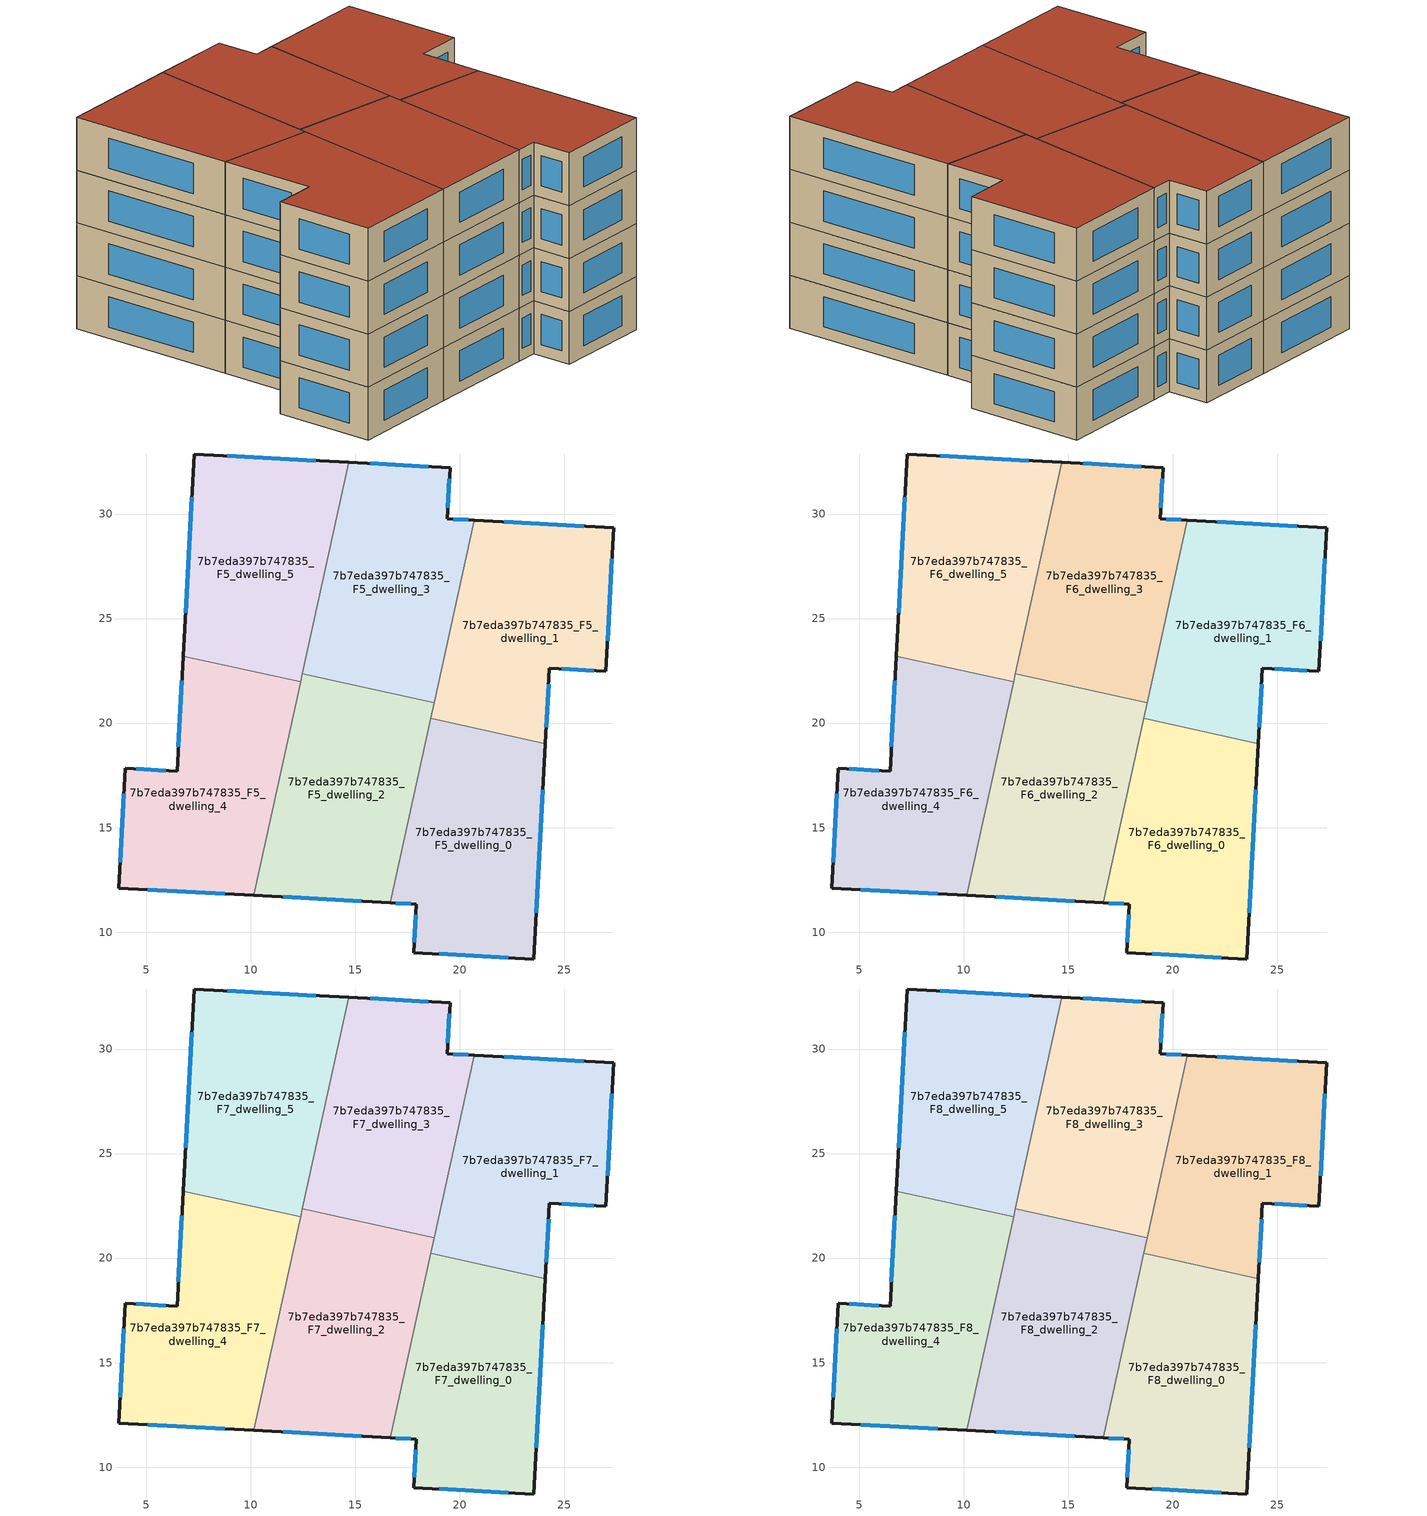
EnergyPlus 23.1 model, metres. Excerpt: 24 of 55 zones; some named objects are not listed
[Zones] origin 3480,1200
7b7eda397b747835_F5_dwelling_0
 floor to 7b7eda397b747835_F4_dwelling_0 (EU_floor_Construction): 24.1,19.02 23.55,8.72 17.8,9.02 17.93,11.34 16.69,11.41 18.62,20.22 z15
 wall outside (EU_wall_Construction): 16.69,11.41 17.93,11.34 17.8,9.02 23.55,8.72 24.1,19.02 z15:18
 wall to 7b7eda397b747835_F5_dwelling_1 (EU_wall_Construction): 24.1,19.02 18.62,20.22 z15:18
 wall to 7b7eda397b747835_F5_dwelling_2 (EU_wall_Construction): 18.62,20.22 16.69,11.41 z15:18
 window (EU_Window_Construction): 17.9,10.84 17.83,9.52 / 16.95,11.39 17.66,11.36 / 23.66,10.92 23.98,16.82 / 19.03,8.96 22.32,8.78 z15.64:17.36
7b7eda397b747835_F5_dwelling_1
 floor to 7b7eda397b747835_F4_dwelling_1 (EU_floor_Construction): 27.37,29.34 26.99,22.47 24.29,22.62 24.1,19.02 18.62,20.22 20.69,29.7 z15
 wall outside (EU_wall_Construction): 24.1,19.02 24.29,22.62 26.99,22.47 27.37,29.34 20.69,29.7 z15:18
 wall to 7b7eda397b747835_F5_dwelling_3 (EU_wall_Construction): 20.69,29.7 18.78,20.97 z15:18
 wall to 7b7eda397b747835_F5_dwelling_2 (EU_wall_Construction): 18.78,20.97 18.62,20.22 z15:18
 window (EU_Window_Construction): 25.94,29.42 22.12,29.62 / 27.07,23.95 27.29,27.87 / 24.87,22.59 26.41,22.51 / 24.14,19.79 24.25,21.85 z15.64:17.36
7b7eda397b747835_F5_dwelling_2
 floor to 7b7eda397b747835_F4_dwelling_2 (EU_floor_Construction): 18.78,20.97 16.69,11.41 10.16,11.76 12.47,22.36 z15
 wall outside (EU_wall_Construction): 10.16,11.76 16.69,11.41 z15:18
 wall to 7b7eda397b747835_F5_dwelling_3 (EU_wall_Construction): 18.78,20.97 12.47,22.36 z15:18
 wall to 7b7eda397b747835_F5_dwelling_4 (EU_wall_Construction): 12.39,21.97 10.16,11.76 z15:18
 wall to 7b7eda397b747835_F5_dwelling_5 (EU_wall_Construction): 12.47,22.36 12.39,21.97 z15:18
 window (EU_Window_Construction): 11.55,11.69 15.29,11.48 z15.64:17.36
7b7eda397b747835_F5_dwelling_3
 floor to 7b7eda397b747835_F4_dwelling_3 (EU_floor_Construction): 19.54,32.21 19.41,29.77 20.69,29.7 18.78,20.97 12.47,22.36 14.69,32.47 z15
 wall outside (EU_wall_Construction): 20.69,29.7 19.41,29.77 19.54,32.21 14.69,32.47 z15:18
 wall to 7b7eda397b747835_F5_dwelling_5 (EU_wall_Construction): 14.69,32.47 12.47,22.36 z15:18
 window (EU_Window_Construction): 18.5,32.27 15.73,32.42 / 19.44,30.29 19.51,31.69 / 20.42,29.72 19.68,29.76 z15.64:17.36
7b7eda397b747835_F5_dwelling_4
 floor to 7b7eda397b747835_F4_dwelling_4 (EU_floor_Construction): 12.39,21.97 10.16,11.76 3.7,12.11 4.01,17.83 6.48,17.7 6.78,23.2 z15
 wall outside (EU_wall_Construction): 6.78,23.2 6.48,17.7 4.01,17.83 3.7,12.11 10.16,11.76 z15:18
 wall to 7b7eda397b747835_F5_dwelling_5 (EU_wall_Construction): 12.39,21.97 6.78,23.2 z15:18
 window (EU_Window_Construction): 3.94,16.61 3.76,13.34 / 5.95,17.73 4.54,17.81 / 6.72,22.02 6.55,18.88 / 5.08,12.03 8.77,11.84 z15.64:17.36
7b7eda397b747835_F5_dwelling_5
 floor to 7b7eda397b747835_F4_dwelling_5 (EU_floor_Construction): 14.69,32.47 12.39,21.97 6.78,23.2 7.31,32.87 z15
 wall outside (EU_wall_Construction): 14.69,32.47 7.31,32.87 6.78,23.2 z15:18
 window (EU_Window_Construction): 7.19,30.8 6.89,25.27 / 13.11,32.56 8.89,32.78 z15.64:17.36
7b7eda397b747835_F6_dwelling_0
 floor to 7b7eda397b747835_F5_dwelling_0 (EU_floor_Construction): 24.1,19.02 23.55,8.72 17.8,9.02 17.93,11.34 16.69,11.41 18.62,20.22 z18
 wall outside (EU_wall_Construction): 16.69,11.41 17.93,11.34 17.8,9.02 23.55,8.72 24.1,19.02 z18:21
 wall to 7b7eda397b747835_F6_dwelling_1 (EU_wall_Construction): 24.1,19.02 18.62,20.22 z18:21
 wall to 7b7eda397b747835_F6_dwelling_2 (EU_wall_Construction): 18.62,20.22 16.69,11.41 z18:21
 window (EU_Window_Construction): 17.9,10.84 17.83,9.52 / 16.95,11.39 17.66,11.36 / 23.66,10.92 23.98,16.82 / 19.03,8.96 22.32,8.78 z18.64:20.36
7b7eda397b747835_F6_dwelling_1
 floor to 7b7eda397b747835_F5_dwelling_1 (EU_floor_Construction): 27.37,29.34 26.99,22.47 24.29,22.62 24.1,19.02 18.62,20.22 20.69,29.7 z18
 wall outside (EU_wall_Construction): 24.1,19.02 24.29,22.62 26.99,22.47 27.37,29.34 20.69,29.7 z18:21
 wall to 7b7eda397b747835_F6_dwelling_3 (EU_wall_Construction): 20.69,29.7 18.78,20.97 z18:21
 wall to 7b7eda397b747835_F6_dwelling_2 (EU_wall_Construction): 18.78,20.97 18.62,20.22 z18:21
 window (EU_Window_Construction): 25.94,29.42 22.12,29.62 / 27.07,23.95 27.29,27.87 / 24.87,22.59 26.41,22.51 / 24.14,19.79 24.25,21.85 z18.64:20.36
7b7eda397b747835_F6_dwelling_2
 floor to 7b7eda397b747835_F5_dwelling_2 (EU_floor_Construction): 18.78,20.97 16.69,11.41 10.16,11.76 12.47,22.36 z18
 wall outside (EU_wall_Construction): 10.16,11.76 16.69,11.41 z18:21
 wall to 7b7eda397b747835_F6_dwelling_3 (EU_wall_Construction): 18.78,20.97 12.47,22.36 z18:21
 wall to 7b7eda397b747835_F6_dwelling_4 (EU_wall_Construction): 12.39,21.97 10.16,11.76 z18:21
 wall to 7b7eda397b747835_F6_dwelling_5 (EU_wall_Construction): 12.47,22.36 12.39,21.97 z18:21
 window (EU_Window_Construction): 11.55,11.69 15.29,11.48 z18.64:20.36
7b7eda397b747835_F6_dwelling_3
 floor to 7b7eda397b747835_F5_dwelling_3 (EU_floor_Construction): 19.54,32.21 19.41,29.77 20.69,29.7 18.78,20.97 12.47,22.36 14.69,32.47 z18
 wall outside (EU_wall_Construction): 20.69,29.7 19.41,29.77 19.54,32.21 14.69,32.47 z18:21
 wall to 7b7eda397b747835_F6_dwelling_5 (EU_wall_Construction): 14.69,32.47 12.47,22.36 z18:21
 window (EU_Window_Construction): 18.5,32.27 15.73,32.42 / 19.44,30.29 19.51,31.69 / 20.42,29.72 19.68,29.76 z18.64:20.36
7b7eda397b747835_F6_dwelling_4
 floor to 7b7eda397b747835_F5_dwelling_4 (EU_floor_Construction): 12.39,21.97 10.16,11.76 3.7,12.11 4.01,17.83 6.48,17.7 6.78,23.2 z18
 wall outside (EU_wall_Construction): 6.78,23.2 6.48,17.7 4.01,17.83 3.7,12.11 10.16,11.76 z18:21
 wall to 7b7eda397b747835_F6_dwelling_5 (EU_wall_Construction): 12.39,21.97 6.78,23.2 z18:21
 window (EU_Window_Construction): 3.94,16.61 3.76,13.34 / 5.95,17.73 4.54,17.81 / 6.72,22.02 6.55,18.88 / 5.08,12.03 8.77,11.84 z18.64:20.36
7b7eda397b747835_F6_dwelling_5
 floor to 7b7eda397b747835_F5_dwelling_5 (EU_floor_Construction): 14.69,32.47 12.39,21.97 6.78,23.2 7.31,32.87 z18
 wall outside (EU_wall_Construction): 14.69,32.47 7.31,32.87 6.78,23.2 z18:21
 window (EU_Window_Construction): 7.19,30.8 6.89,25.27 / 13.11,32.56 8.89,32.78 z18.64:20.36
7b7eda397b747835_F7_dwelling_0
 floor to 7b7eda397b747835_F6_dwelling_0 (EU_floor_Construction): 24.1,19.02 23.55,8.72 17.8,9.02 17.93,11.34 16.69,11.41 18.62,20.22 z21
 wall outside (EU_wall_Construction): 16.69,11.41 17.93,11.34 17.8,9.02 23.55,8.72 24.1,19.02 z21:24
 wall to 7b7eda397b747835_F7_dwelling_1 (EU_wall_Construction): 24.1,19.02 18.62,20.22 z21:24
 wall to 7b7eda397b747835_F7_dwelling_2 (EU_wall_Construction): 18.62,20.22 16.69,11.41 z21:24
 window (EU_Window_Construction): 17.9,10.84 17.83,9.52 / 16.95,11.39 17.66,11.36 / 23.66,10.92 23.98,16.82 / 19.03,8.96 22.32,8.78 z21.64:23.36
7b7eda397b747835_F7_dwelling_1
 floor to 7b7eda397b747835_F6_dwelling_1 (EU_floor_Construction): 27.37,29.34 26.99,22.47 24.29,22.62 24.1,19.02 18.62,20.22 20.69,29.7 z21
 wall outside (EU_wall_Construction): 24.1,19.02 24.29,22.62 26.99,22.47 27.37,29.34 20.69,29.7 z21:24
 wall to 7b7eda397b747835_F7_dwelling_3 (EU_wall_Construction): 20.69,29.7 18.78,20.97 z21:24
 wall to 7b7eda397b747835_F7_dwelling_2 (EU_wall_Construction): 18.78,20.97 18.62,20.22 z21:24
 window (EU_Window_Construction): 25.94,29.42 22.12,29.62 / 27.07,23.95 27.29,27.87 / 24.87,22.59 26.41,22.51 / 24.14,19.79 24.25,21.85 z21.64:23.36
7b7eda397b747835_F7_dwelling_2
 floor to 7b7eda397b747835_F6_dwelling_2 (EU_floor_Construction): 18.78,20.97 16.69,11.41 10.16,11.76 12.47,22.36 z21
 wall outside (EU_wall_Construction): 10.16,11.76 16.69,11.41 z21:24
 wall to 7b7eda397b747835_F7_dwelling_3 (EU_wall_Construction): 18.78,20.97 12.47,22.36 z21:24
 wall to 7b7eda397b747835_F7_dwelling_4 (EU_wall_Construction): 12.39,21.97 10.16,11.76 z21:24
 wall to 7b7eda397b747835_F7_dwelling_5 (EU_wall_Construction): 12.47,22.36 12.39,21.97 z21:24
 window (EU_Window_Construction): 11.55,11.69 15.29,11.48 z21.64:23.36
7b7eda397b747835_F7_dwelling_3
 floor to 7b7eda397b747835_F6_dwelling_3 (EU_floor_Construction): 19.54,32.21 19.41,29.77 20.69,29.7 18.78,20.97 12.47,22.36 14.69,32.47 z21
 wall outside (EU_wall_Construction): 20.69,29.7 19.41,29.77 19.54,32.21 14.69,32.47 z21:24
 wall to 7b7eda397b747835_F7_dwelling_5 (EU_wall_Construction): 14.69,32.47 12.47,22.36 z21:24
 window (EU_Window_Construction): 18.5,32.27 15.73,32.42 / 19.44,30.29 19.51,31.69 / 20.42,29.72 19.68,29.76 z21.64:23.36
7b7eda397b747835_F7_dwelling_4
 floor to 7b7eda397b747835_F6_dwelling_4 (EU_floor_Construction): 12.39,21.97 10.16,11.76 3.7,12.11 4.01,17.83 6.48,17.7 6.78,23.2 z21
 wall outside (EU_wall_Construction): 6.78,23.2 6.48,17.7 4.01,17.83 3.7,12.11 10.16,11.76 z21:24
 wall to 7b7eda397b747835_F7_dwelling_5 (EU_wall_Construction): 12.39,21.97 6.78,23.2 z21:24
 window (EU_Window_Construction): 3.94,16.61 3.76,13.34 / 5.95,17.73 4.54,17.81 / 6.72,22.02 6.55,18.88 / 5.08,12.03 8.77,11.84 z21.64:23.36
7b7eda397b747835_F7_dwelling_5
 floor to 7b7eda397b747835_F6_dwelling_5 (EU_floor_Construction): 14.69,32.47 12.39,21.97 6.78,23.2 7.31,32.87 z21
 wall outside (EU_wall_Construction): 14.69,32.47 7.31,32.87 6.78,23.2 z21:24
 window (EU_Window_Construction): 7.19,30.8 6.89,25.27 / 13.11,32.56 8.89,32.78 z21.64:23.36
7b7eda397b747835_F8_dwelling_0
 floor to 7b7eda397b747835_F7_dwelling_0 (EU_floor_Construction): 24.1,19.02 23.55,8.72 17.8,9.02 17.93,11.34 16.69,11.41 18.62,20.22 z24
 wall outside (EU_wall_Construction): 16.69,11.41 17.93,11.34 17.8,9.02 23.55,8.72 24.1,19.02 z24:27
 wall to 7b7eda397b747835_F8_dwelling_1 (EU_wall_Construction): 24.1,19.02 18.62,20.22 z24:27
 wall to 7b7eda397b747835_F8_dwelling_2 (EU_wall_Construction): 18.62,20.22 16.69,11.41 z24:27
 window (EU_Window_Construction): 17.9,10.84 17.83,9.52 / 16.95,11.39 17.66,11.36 / 23.66,10.92 23.98,16.82 / 19.03,8.96 22.32,8.78 z24.64:26.36
 roof outside (EU_roof_Construction): 23.55,8.72 24.1,19.02 18.62,20.22 16.69,11.41 17.93,11.34 17.8,9.02 z27
7b7eda397b747835_F8_dwelling_1
 floor to 7b7eda397b747835_F7_dwelling_1 (EU_floor_Construction): 27.37,29.34 26.99,22.47 24.29,22.62 24.1,19.02 18.62,20.22 20.69,29.7 z24
 wall outside (EU_wall_Construction): 24.1,19.02 24.29,22.62 26.99,22.47 27.37,29.34 20.69,29.7 z24:27
 wall to 7b7eda397b747835_F8_dwelling_3 (EU_wall_Construction): 20.69,29.7 18.78,20.97 z24:27
 wall to 7b7eda397b747835_F8_dwelling_2 (EU_wall_Construction): 18.78,20.97 18.62,20.22 z24:27
 window (EU_Window_Construction): 25.94,29.42 22.12,29.62 / 27.07,23.95 27.29,27.87 / 24.87,22.59 26.41,22.51 / 24.14,19.79 24.25,21.85 z24.64:26.36
 roof outside (EU_roof_Construction): 24.1,19.02 24.29,22.62 26.99,22.47 27.37,29.34 20.69,29.7 18.62,20.22 z27
7b7eda397b747835_F8_dwelling_2
 floor to 7b7eda397b747835_F7_dwelling_2 (EU_floor_Construction): 18.78,20.97 16.69,11.41 10.16,11.76 12.47,22.36 z24
 wall outside (EU_wall_Construction): 10.16,11.76 16.69,11.41 z24:27
 wall to 7b7eda397b747835_F8_dwelling_3 (EU_wall_Construction): 18.78,20.97 12.47,22.36 z24:27
 wall to 7b7eda397b747835_F8_dwelling_4 (EU_wall_Construction): 12.39,21.97 10.16,11.76 z24:27
 wall to 7b7eda397b747835_F8_dwelling_5 (EU_wall_Construction): 12.47,22.36 12.39,21.97 z24:27
 window (EU_Window_Construction): 11.55,11.69 15.29,11.48 z24.64:26.36
 roof outside (EU_roof_Construction): 16.69,11.41 18.78,20.97 12.47,22.36 10.16,11.76 z27
7b7eda397b747835_F8_dwelling_3
 floor to 7b7eda397b747835_F7_dwelling_3 (EU_floor_Construction): 19.54,32.21 19.41,29.77 20.69,29.7 18.78,20.97 12.47,22.36 14.69,32.47 z24
 wall outside (EU_wall_Construction): 20.69,29.7 19.41,29.77 19.54,32.21 14.69,32.47 z24:27
 wall to 7b7eda397b747835_F8_dwelling_5 (EU_wall_Construction): 14.69,32.47 12.47,22.36 z24:27
 window (EU_Window_Construction): 18.5,32.27 15.73,32.42 / 19.44,30.29 19.51,31.69 / 20.42,29.72 19.68,29.76 z24.64:26.36
 roof outside (EU_roof_Construction): 18.78,20.97 20.69,29.7 19.41,29.77 19.54,32.21 14.69,32.47 12.47,22.36 z27
7b7eda397b747835_F8_dwelling_4
 floor to 7b7eda397b747835_F7_dwelling_4 (EU_floor_Construction): 12.39,21.97 10.16,11.76 3.7,12.11 4.01,17.83 6.48,17.7 6.78,23.2 z24
 wall outside (EU_wall_Construction): 6.78,23.2 6.48,17.7 4.01,17.83 3.7,12.11 10.16,11.76 z24:27
 wall to 7b7eda397b747835_F8_dwelling_5 (EU_wall_Construction): 12.39,21.97 6.78,23.2 z24:27
 window (EU_Window_Construction): 3.94,16.61 3.76,13.34 / 5.95,17.73 4.54,17.81 / 6.72,22.02 6.55,18.88 / 5.08,12.03 8.77,11.84 z24.64:26.36
 roof outside (EU_roof_Construction): 10.16,11.76 12.39,21.97 6.78,23.2 6.48,17.7 4.01,17.83 3.7,12.11 z27
7b7eda397b747835_F8_dwelling_5
 floor to 7b7eda397b747835_F7_dwelling_5 (EU_floor_Construction): 14.69,32.47 12.39,21.97 6.78,23.2 7.31,32.87 z24
 wall outside (EU_wall_Construction): 14.69,32.47 7.31,32.87 6.78,23.2 z24:27
 window (EU_Window_Construction): 7.19,30.8 6.89,25.27 / 13.11,32.56 8.89,32.78 z24.64:26.36
 roof outside (EU_roof_Construction): 12.39,21.97 14.69,32.47 7.31,32.87 6.78,23.2 z27
[Building]
EU S2 Campaign: North Axis=0; Terrain=City; Solar Distribution=FullExterior
[Site:Location]
Yerevan-Zvartnots.Intl.AP: Latitude=40.15; Longitude=44.383; Time Zone=4; Elevation=854
[SizingPeriod:WeatherFileDays]
AnnualSizingPeriod: Begin Month=1; Begin Day of Month=1; End Month=12; End Day of Month=31; Day of Week for Start Day=Monday; Use Weather File Daylight Saving Period=No; Use Weather File Rain and Snow Indicators=No
[MATERIAL]
EU_InternalMass_Material: Roughness=MediumRough; Thickness=0.1; Conductivity=1; Density=1800; Specific Heat=900; Thermal Absorptance=0.9; Solar Absorptance=0.7; Visible Absorptance=0.7
[MATERIAL:NOMASS] Roughness=MediumRough; Thermal Absorptance=0.9; Solar Absorptance=0.7; Visible Absorptance=0.7
Name | Thermal Resistance
EU_wall_NoMass | 1.05043
EU_roof_NoMass | 1.45357
EU_floor_NoMass | 0.478065
[WINDOWMATERIAL:SIMPLEGLAZINGSYSTEM]
EU_Window_SimpleGlazing: UFactor=2.5566; Solar Heat Gain Coefficient=0.75; Visible Transmittance=0.75
[CONSTRUCTION]
EU_wall_Construction: EU_wall_NoMass
EU_roof_Construction: EU_roof_NoMass
EU_floor_Construction: EU_floor_NoMass
EU_Window_Construction: EU_Window_SimpleGlazing
EU_InternalMass_Construction: EU_InternalMass_Material
[ZONE] Type=1; Multiplier=1; Ceiling Height=autocalculate; Floor Area=autocalculate; Part of Total Floor Area=Yes
Name | Volume
7b7eda397b747835_F5_dwelling_0; 7b7eda397b747835_F6_dwelling_0; 7b7eda397b747835_F7_dwelling_0; 7b7eda397b747835_F8_dwelling_0 | 199.93
7b7eda397b747835_F5_dwelling_1; 7b7eda397b747835_F6_dwelling_1; 7b7eda397b747835_F7_dwelling_1; 7b7eda397b747835_F8_dwelling_1 | 199.956
7b7eda397b747835_F5_dwelling_2; 7b7eda397b747835_F6_dwelling_2; 7b7eda397b747835_F7_dwelling_2; 7b7eda397b747835_F8_dwelling_2 | 199.941
7b7eda397b747835_F5_dwelling_3; 7b7eda397b747835_F6_dwelling_3; 7b7eda397b747835_F7_dwelling_3; 7b7eda397b747835_F8_dwelling_3 | 199.932
7b7eda397b747835_F5_dwelling_4; 7b7eda397b747835_F6_dwelling_4; 7b7eda397b747835_F7_dwelling_4; 7b7eda397b747835_F8_dwelling_4 | 199.953
7b7eda397b747835_F5_dwelling_5; 7b7eda397b747835_F6_dwelling_5; 7b7eda397b747835_F7_dwelling_5; 7b7eda397b747835_F8_dwelling_5 | 199.948
[INTERNALMASS] Construction=EU_InternalMass_Construction
Name | Zone or ZoneList | Surface Area
7b7eda397b747835_F5_dwelling_0_EU_InternalMass | 7b7eda397b747835_F5_dwelling_0 | 66.6445
7b7eda397b747835_F5_dwelling_1_EU_InternalMass | 7b7eda397b747835_F5_dwelling_1 | 66.6531
7b7eda397b747835_F5_dwelling_2_EU_InternalMass | 7b7eda397b747835_F5_dwelling_2 | 66.6476
7b7eda397b747835_F5_dwelling_3_EU_InternalMass | 7b7eda397b747835_F5_dwelling_3 | 66.6448
7b7eda397b747835_F5_dwelling_4_EU_InternalMass | 7b7eda397b747835_F5_dwelling_4 | 66.6527
7b7eda397b747835_F5_dwelling_5_EU_InternalMass | 7b7eda397b747835_F5_dwelling_5 | 66.6512
7b7eda397b747835_F6_dwelling_0_EU_InternalMass | 7b7eda397b747835_F6_dwelling_0 | 66.6445
7b7eda397b747835_F6_dwelling_1_EU_InternalMass | 7b7eda397b747835_F6_dwelling_1 | 66.6531
7b7eda397b747835_F6_dwelling_2_EU_InternalMass | 7b7eda397b747835_F6_dwelling_2 | 66.6476
7b7eda397b747835_F6_dwelling_3_EU_InternalMass | 7b7eda397b747835_F6_dwelling_3 | 66.6448
7b7eda397b747835_F6_dwelling_4_EU_InternalMass | 7b7eda397b747835_F6_dwelling_4 | 66.6527
7b7eda397b747835_F6_dwelling_5_EU_InternalMass | 7b7eda397b747835_F6_dwelling_5 | 66.6512
7b7eda397b747835_F7_dwelling_0_EU_InternalMass | 7b7eda397b747835_F7_dwelling_0 | 66.6445
7b7eda397b747835_F7_dwelling_1_EU_InternalMass | 7b7eda397b747835_F7_dwelling_1 | 66.6531
7b7eda397b747835_F7_dwelling_2_EU_InternalMass | 7b7eda397b747835_F7_dwelling_2 | 66.6476
7b7eda397b747835_F7_dwelling_3_EU_InternalMass | 7b7eda397b747835_F7_dwelling_3 | 66.6448
7b7eda397b747835_F7_dwelling_4_EU_InternalMass | 7b7eda397b747835_F7_dwelling_4 | 66.6527
7b7eda397b747835_F7_dwelling_5_EU_InternalMass | 7b7eda397b747835_F7_dwelling_5 | 66.6512
7b7eda397b747835_F8_dwelling_0_EU_InternalMass | 7b7eda397b747835_F8_dwelling_0 | 66.6445
7b7eda397b747835_F8_dwelling_1_EU_InternalMass | 7b7eda397b747835_F8_dwelling_1 | 66.6531
7b7eda397b747835_F8_dwelling_2_EU_InternalMass | 7b7eda397b747835_F8_dwelling_2 | 66.6476
7b7eda397b747835_F8_dwelling_3_EU_InternalMass | 7b7eda397b747835_F8_dwelling_3 | 66.6448
7b7eda397b747835_F8_dwelling_4_EU_InternalMass | 7b7eda397b747835_F8_dwelling_4 | 66.6527
7b7eda397b747835_F8_dwelling_5_EU_InternalMass | 7b7eda397b747835_F8_dwelling_5 | 66.6512
[OTHEREQUIPMENT] Fuel Type=Electricity; Design Level Calculation Method=Watts/Area; Power per Zone Floor Area=1; Fraction Latent=0; Fraction Radiant=0; Fraction Lost=0; Carbon Dioxide Generation Rate=0; EndUse Subcategory=EU_Step8_InternalGains
Name | Zone or ZoneList or Space or SpaceList | Schedule
EU_Step8_InternalGain_7b7eda397b747835_F5_dwelling_0_f000 | 7b7eda397b747835_F5_dwelling_0 | EU_Step8_GainSchedule_7b7eda397b747835_F5_dwelling_0_f000
EU_Step8_InternalGain_7b7eda397b747835_F5_dwelling_1_f000 | 7b7eda397b747835_F5_dwelling_1 | EU_Step8_GainSchedule_7b7eda397b747835_F5_dwelling_1_f000
EU_Step8_InternalGain_7b7eda397b747835_F5_dwelling_2_f000 | 7b7eda397b747835_F5_dwelling_2 | EU_Step8_GainSchedule_7b7eda397b747835_F5_dwelling_2_f000
EU_Step8_InternalGain_7b7eda397b747835_F5_dwelling_3_f000 | 7b7eda397b747835_F5_dwelling_3 | EU_Step8_GainSchedule_7b7eda397b747835_F5_dwelling_3_f000
EU_Step8_InternalGain_7b7eda397b747835_F5_dwelling_4_f000 | 7b7eda397b747835_F5_dwelling_4 | EU_Step8_GainSchedule_7b7eda397b747835_F5_dwelling_4_f000
EU_Step8_InternalGain_7b7eda397b747835_F5_dwelling_5_f000 | 7b7eda397b747835_F5_dwelling_5 | EU_Step8_GainSchedule_7b7eda397b747835_F5_dwelling_5_f000
EU_Step8_InternalGain_7b7eda397b747835_F6_dwelling_0_f000 | 7b7eda397b747835_F6_dwelling_0 | EU_Step8_GainSchedule_7b7eda397b747835_F6_dwelling_0_f000
EU_Step8_InternalGain_7b7eda397b747835_F6_dwelling_1_f000 | 7b7eda397b747835_F6_dwelling_1 | EU_Step8_GainSchedule_7b7eda397b747835_F6_dwelling_1_f000
EU_Step8_InternalGain_7b7eda397b747835_F6_dwelling_2_f000 | 7b7eda397b747835_F6_dwelling_2 | EU_Step8_GainSchedule_7b7eda397b747835_F6_dwelling_2_f000
EU_Step8_InternalGain_7b7eda397b747835_F6_dwelling_3_f000 | 7b7eda397b747835_F6_dwelling_3 | EU_Step8_GainSchedule_7b7eda397b747835_F6_dwelling_3_f000
EU_Step8_InternalGain_7b7eda397b747835_F6_dwelling_4_f000 | 7b7eda397b747835_F6_dwelling_4 | EU_Step8_GainSchedule_7b7eda397b747835_F6_dwelling_4_f000
EU_Step8_InternalGain_7b7eda397b747835_F6_dwelling_5_f000 | 7b7eda397b747835_F6_dwelling_5 | EU_Step8_GainSchedule_7b7eda397b747835_F6_dwelling_5_f000
EU_Step8_InternalGain_7b7eda397b747835_F7_dwelling_0_f000 | 7b7eda397b747835_F7_dwelling_0 | EU_Step8_GainSchedule_7b7eda397b747835_F7_dwelling_0_f000
EU_Step8_InternalGain_7b7eda397b747835_F7_dwelling_1_f000 | 7b7eda397b747835_F7_dwelling_1 | EU_Step8_GainSchedule_7b7eda397b747835_F7_dwelling_1_f000
EU_Step8_InternalGain_7b7eda397b747835_F7_dwelling_2_f000 | 7b7eda397b747835_F7_dwelling_2 | EU_Step8_GainSchedule_7b7eda397b747835_F7_dwelling_2_f000
EU_Step8_InternalGain_7b7eda397b747835_F7_dwelling_3_f000 | 7b7eda397b747835_F7_dwelling_3 | EU_Step8_GainSchedule_7b7eda397b747835_F7_dwelling_3_f000
EU_Step8_InternalGain_7b7eda397b747835_F7_dwelling_4_f000 | 7b7eda397b747835_F7_dwelling_4 | EU_Step8_GainSchedule_7b7eda397b747835_F7_dwelling_4_f000
EU_Step8_InternalGain_7b7eda397b747835_F7_dwelling_5_f000 | 7b7eda397b747835_F7_dwelling_5 | EU_Step8_GainSchedule_7b7eda397b747835_F7_dwelling_5_f000
EU_Step8_InternalGain_7b7eda397b747835_F8_dwelling_0_f000 | 7b7eda397b747835_F8_dwelling_0 | EU_Step8_GainSchedule_7b7eda397b747835_F8_dwelling_0_f000
EU_Step8_InternalGain_7b7eda397b747835_F8_dwelling_1_f000 | 7b7eda397b747835_F8_dwelling_1 | EU_Step8_GainSchedule_7b7eda397b747835_F8_dwelling_1_f000
EU_Step8_InternalGain_7b7eda397b747835_F8_dwelling_2_f000 | 7b7eda397b747835_F8_dwelling_2 | EU_Step8_GainSchedule_7b7eda397b747835_F8_dwelling_2_f000
EU_Step8_InternalGain_7b7eda397b747835_F8_dwelling_3_f000 | 7b7eda397b747835_F8_dwelling_3 | EU_Step8_GainSchedule_7b7eda397b747835_F8_dwelling_3_f000
EU_Step8_InternalGain_7b7eda397b747835_F8_dwelling_4_f000 | 7b7eda397b747835_F8_dwelling_4 | EU_Step8_GainSchedule_7b7eda397b747835_F8_dwelling_4_f000
EU_Step8_InternalGain_7b7eda397b747835_F8_dwelling_5_f000 | 7b7eda397b747835_F8_dwelling_5 | EU_Step8_GainSchedule_7b7eda397b747835_F8_dwelling_5_f000
[ZONEVENTILATION:DESIGNFLOWRATE] Schedule=EU_AlwaysOn; Design Flow Rate Calculation Method=AirChanges/Hour; Air Changes per Hour=0.557805; Ventilation Type=Natural; Fan Pressure Rise=0; Fan Total Efficiency=1; Constant Term Coefficient=1; Temperature Term Coefficient=0; Velocity Term Coefficient=0; Velocity Squared Term Coefficient=0; Minimum Indoor Temperature=-100; Maximum Indoor Temperature=100; Delta Temperature=-100; Minimum Outdoor Temperature=-100; Maximum Outdoor Temperature=100; Maximum Wind Speed=40
Name | Zone or ZoneList or Space or SpaceList
EU_ConstantAir_7b7eda397b747835_F5_dwelling_0 | 7b7eda397b747835_F5_dwelling_0
EU_ConstantAir_7b7eda397b747835_F5_dwelling_1 | 7b7eda397b747835_F5_dwelling_1
EU_ConstantAir_7b7eda397b747835_F5_dwelling_2 | 7b7eda397b747835_F5_dwelling_2
EU_ConstantAir_7b7eda397b747835_F5_dwelling_3 | 7b7eda397b747835_F5_dwelling_3
EU_ConstantAir_7b7eda397b747835_F5_dwelling_4 | 7b7eda397b747835_F5_dwelling_4
EU_ConstantAir_7b7eda397b747835_F5_dwelling_5 | 7b7eda397b747835_F5_dwelling_5
EU_ConstantAir_7b7eda397b747835_F6_dwelling_0 | 7b7eda397b747835_F6_dwelling_0
EU_ConstantAir_7b7eda397b747835_F6_dwelling_1 | 7b7eda397b747835_F6_dwelling_1
EU_ConstantAir_7b7eda397b747835_F6_dwelling_2 | 7b7eda397b747835_F6_dwelling_2
EU_ConstantAir_7b7eda397b747835_F6_dwelling_3 | 7b7eda397b747835_F6_dwelling_3
EU_ConstantAir_7b7eda397b747835_F6_dwelling_4 | 7b7eda397b747835_F6_dwelling_4
EU_ConstantAir_7b7eda397b747835_F6_dwelling_5 | 7b7eda397b747835_F6_dwelling_5
EU_ConstantAir_7b7eda397b747835_F7_dwelling_0 | 7b7eda397b747835_F7_dwelling_0
EU_ConstantAir_7b7eda397b747835_F7_dwelling_1 | 7b7eda397b747835_F7_dwelling_1
EU_ConstantAir_7b7eda397b747835_F7_dwelling_2 | 7b7eda397b747835_F7_dwelling_2
EU_ConstantAir_7b7eda397b747835_F7_dwelling_3 | 7b7eda397b747835_F7_dwelling_3
EU_ConstantAir_7b7eda397b747835_F7_dwelling_4 | 7b7eda397b747835_F7_dwelling_4
EU_ConstantAir_7b7eda397b747835_F7_dwelling_5 | 7b7eda397b747835_F7_dwelling_5
EU_ConstantAir_7b7eda397b747835_F8_dwelling_0 | 7b7eda397b747835_F8_dwelling_0
EU_ConstantAir_7b7eda397b747835_F8_dwelling_1 | 7b7eda397b747835_F8_dwelling_1
EU_ConstantAir_7b7eda397b747835_F8_dwelling_2 | 7b7eda397b747835_F8_dwelling_2
EU_ConstantAir_7b7eda397b747835_F8_dwelling_3 | 7b7eda397b747835_F8_dwelling_3
EU_ConstantAir_7b7eda397b747835_F8_dwelling_4 | 7b7eda397b747835_F8_dwelling_4
EU_ConstantAir_7b7eda397b747835_F8_dwelling_5 | 7b7eda397b747835_F8_dwelling_5
[HVACTEMPLATE:THERMOSTAT] Constant Heating Setpoint=20; Constant Cooling Setpoint=50
EU_HeatOnly_7b7eda397b747835_F6_dwelling_2; EU_HeatOnly_7b7eda397b747835_F6_dwelling_3; EU_HeatOnly_7b7eda397b747835_F6_dwelling_4; EU_HeatOnly_7b7eda397b747835_F6_dwelling_5; EU_HeatOnly_7b7eda397b747835_F7_dwelling_0; EU_HeatOnly_7b7eda397b747835_F7_dwelling_1; EU_HeatOnly_7b7eda397b747835_F7_dwelling_2; EU_HeatOnly_7b7eda397b747835_F7_dwelling_3; EU_HeatOnly_7b7eda397b747835_F7_dwelling_4; EU_HeatOnly_7b7eda397b747835_F7_dwelling_5; EU_HeatOnly_7b7eda397b747835_F8_dwelling_0; EU_HeatOnly_7b7eda397b747835_F8_dwelling_1; EU_HeatOnly_7b7eda397b747835_F8_dwelling_2; EU_HeatOnly_7b7eda397b747835_F8_dwelling_3; EU_HeatOnly_7b7eda397b747835_F8_dwelling_4; EU_HeatOnly_7b7eda397b747835_F8_dwelling_5
[HVACTEMPLATE:ZONE:IDEALLOADSAIRSYSTEM] System Availability Schedule=EU_AlwaysOn; Maximum Heating Supply Air Temperature=50; Minimum Cooling Supply Air Temperature=13; Maximum Heating Supply Air Humidity Ratio=0.0156; Minimum Cooling Supply Air Humidity Ratio=0.0077; Heating Limit=NoLimit; Cooling Limit=NoLimit; Heating Availability Schedule=EU_AlwaysOn; Cooling Availability Schedule=EU_CoolingOff; Dehumidification Control Type=ConstantSensibleHeatRatio; Cooling Sensible Heat Ratio=0.7; Dehumidification Setpoint=60; Humidification Control Type=None; Humidification Setpoint=30; Outdoor Air Method=None; Outdoor Air Flow Rate per Person=0.00944; Outdoor Air Flow Rate per Zone Floor Area=0; Outdoor Air Flow Rate per Zone=0; Demand Controlled Ventilation Type=None; Outdoor Air Economizer Type=NoEconomizer; Heat Recovery Type=None; Sensible Heat Recovery Effectiveness=0.7; Latent Heat Recovery Effectiveness=0.65
Name | Template Thermostat
7b7eda397b747835_F5_dwelling_0 | EU_HeatOnly_7b7eda397b747835_F5_dwelling_0
7b7eda397b747835_F5_dwelling_1 | EU_HeatOnly_7b7eda397b747835_F5_dwelling_1
7b7eda397b747835_F5_dwelling_2 | EU_HeatOnly_7b7eda397b747835_F5_dwelling_2
7b7eda397b747835_F5_dwelling_3 | EU_HeatOnly_7b7eda397b747835_F5_dwelling_3
7b7eda397b747835_F5_dwelling_4 | EU_HeatOnly_7b7eda397b747835_F5_dwelling_4
7b7eda397b747835_F5_dwelling_5 | EU_HeatOnly_7b7eda397b747835_F5_dwelling_5
7b7eda397b747835_F6_dwelling_0 | EU_HeatOnly_7b7eda397b747835_F6_dwelling_0
7b7eda397b747835_F6_dwelling_1 | EU_HeatOnly_7b7eda397b747835_F6_dwelling_1
7b7eda397b747835_F6_dwelling_2 | EU_HeatOnly_7b7eda397b747835_F6_dwelling_2
7b7eda397b747835_F6_dwelling_3 | EU_HeatOnly_7b7eda397b747835_F6_dwelling_3
7b7eda397b747835_F6_dwelling_4 | EU_HeatOnly_7b7eda397b747835_F6_dwelling_4
7b7eda397b747835_F6_dwelling_5 | EU_HeatOnly_7b7eda397b747835_F6_dwelling_5
7b7eda397b747835_F7_dwelling_0 | EU_HeatOnly_7b7eda397b747835_F7_dwelling_0
7b7eda397b747835_F7_dwelling_1 | EU_HeatOnly_7b7eda397b747835_F7_dwelling_1
7b7eda397b747835_F7_dwelling_2 | EU_HeatOnly_7b7eda397b747835_F7_dwelling_2
7b7eda397b747835_F7_dwelling_3 | EU_HeatOnly_7b7eda397b747835_F7_dwelling_3
7b7eda397b747835_F7_dwelling_4 | EU_HeatOnly_7b7eda397b747835_F7_dwelling_4
7b7eda397b747835_F7_dwelling_5 | EU_HeatOnly_7b7eda397b747835_F7_dwelling_5
7b7eda397b747835_F8_dwelling_0 | EU_HeatOnly_7b7eda397b747835_F8_dwelling_0
7b7eda397b747835_F8_dwelling_1 | EU_HeatOnly_7b7eda397b747835_F8_dwelling_1
7b7eda397b747835_F8_dwelling_2 | EU_HeatOnly_7b7eda397b747835_F8_dwelling_2
7b7eda397b747835_F8_dwelling_3 | EU_HeatOnly_7b7eda397b747835_F8_dwelling_3
7b7eda397b747835_F8_dwelling_4 | EU_HeatOnly_7b7eda397b747835_F8_dwelling_4
7b7eda397b747835_F8_dwelling_5 | EU_HeatOnly_7b7eda397b747835_F8_dwelling_5
[SIZING:ZONE] Zone Cooling Design Supply Air Temperature Input Method=SupplyAirTemperature; Zone Cooling Design Supply Air Temperature=13; Zone Heating Design Supply Air Temperature Input Method=SupplyAirTemperature; Zone Heating Design Supply Air Temperature=50; Zone Cooling Design Supply Air Humidity Ratio=0.008; Zone Heating Design Supply Air Humidity Ratio=0.008; Cooling Design Air Flow Method=DesignDay; Cooling Design Air Flow Rate=0; Cooling Minimum Air Flow per Zone Floor Area=0.000762; Cooling Minimum Air Flow=0; Cooling Minimum Air Flow Fraction=0.2; Heating Design Air Flow Method=DesignDay; Heating Design Air Flow Rate=0; Heating Maximum Air Flow per Zone Floor Area=0.002032; Heating Maximum Air Flow=0.141576; Heating Maximum Air Flow Fraction=0.3; Account for Dedicated Outdoor Air System=No; Dedicated Outdoor Air System Control Strategy=NeutralSupplyAir; Dedicated Outdoor Air Low Setpoint Temperature for Design=autosize; Dedicated Outdoor Air High Setpoint Temperature for Design=autosize; Zone Load Sizing Method=Sensible Load Only No Latent Load; Zone Latent Cooling Design Supply Air Humidity Ratio Input Method=HumidityRatioDifference; Zone Cooling Design Supply Air Humidity Ratio Difference=0.005; Zone Latent Heating Design Supply Air Humidity Ratio Input Method=HumidityRatioDifference; Zone Humidification Design Supply Air Humidity Ratio Difference=0.005
7b7eda397b747835_F5_dwelling_0; 7b7eda397b747835_F5_dwelling_1; 7b7eda397b747835_F5_dwelling_2; 7b7eda397b747835_F5_dwelling_3; 7b7eda397b747835_F5_dwelling_4; 7b7eda397b747835_F5_dwelling_5; 7b7eda397b747835_F6_dwelling_0; 7b7eda397b747835_F6_dwelling_1; 7b7eda397b747835_F6_dwelling_2; 7b7eda397b747835_F6_dwelling_3; 7b7eda397b747835_F6_dwelling_4; 7b7eda397b747835_F6_dwelling_5; 7b7eda397b747835_F7_dwelling_0; 7b7eda397b747835_F7_dwelling_1; 7b7eda397b747835_F7_dwelling_2; 7b7eda397b747835_F7_dwelling_3; 7b7eda397b747835_F7_dwelling_4; 7b7eda397b747835_F7_dwelling_5; 7b7eda397b747835_F8_dwelling_0; 7b7eda397b747835_F8_dwelling_1; 7b7eda397b747835_F8_dwelling_2; 7b7eda397b747835_F8_dwelling_3; 7b7eda397b747835_F8_dwelling_4; 7b7eda397b747835_F8_dwelling_5
[SCHEDULE:CONSTANT]
Name | Hourly Value
EU_AlwaysOn | 1
EU_CoolingOff | 0
[SCHEDULE:FILE] Column Number=1; Rows to Skip at Top=0; Number of Hours of Data=8760; Column Separator=Comma; Interpolate to Timestep=No; Minutes per Item=60; Adjust Schedule for Daylight Savings=Yes
Name | File
EU_Step8_GainSchedule_7b7eda397b747835_F5_dwelling_0_f000 | ../../schedules/7b7eda397b747835/7b7eda397b747835_F5_dwelling_0_f000_gain.csv
EU_Step8_GainSchedule_7b7eda397b747835_F5_dwelling_1_f000 | ../../schedules/7b7eda397b747835/7b7eda397b747835_F5_dwelling_1_f000_gain.csv
EU_Step8_GainSchedule_7b7eda397b747835_F5_dwelling_2_f000 | ../../schedules/7b7eda397b747835/7b7eda397b747835_F5_dwelling_2_f000_gain.csv
EU_Step8_GainSchedule_7b7eda397b747835_F5_dwelling_3_f000 | ../../schedules/7b7eda397b747835/7b7eda397b747835_F5_dwelling_3_f000_gain.csv
EU_Step8_GainSchedule_7b7eda397b747835_F5_dwelling_4_f000 | ../../schedules/7b7eda397b747835/7b7eda397b747835_F5_dwelling_4_f000_gain.csv
EU_Step8_GainSchedule_7b7eda397b747835_F5_dwelling_5_f000 | ../../schedules/7b7eda397b747835/7b7eda397b747835_F5_dwelling_5_f000_gain.csv
EU_Step8_GainSchedule_7b7eda397b747835_F6_dwelling_0_f000 | ../../schedules/7b7eda397b747835/7b7eda397b747835_F6_dwelling_0_f000_gain.csv
EU_Step8_GainSchedule_7b7eda397b747835_F6_dwelling_1_f000 | ../../schedules/7b7eda397b747835/7b7eda397b747835_F6_dwelling_1_f000_gain.csv
EU_Step8_GainSchedule_7b7eda397b747835_F6_dwelling_2_f000 | ../../schedules/7b7eda397b747835/7b7eda397b747835_F6_dwelling_2_f000_gain.csv
EU_Step8_GainSchedule_7b7eda397b747835_F6_dwelling_3_f000 | ../../schedules/7b7eda397b747835/7b7eda397b747835_F6_dwelling_3_f000_gain.csv
EU_Step8_GainSchedule_7b7eda397b747835_F6_dwelling_4_f000 | ../../schedules/7b7eda397b747835/7b7eda397b747835_F6_dwelling_4_f000_gain.csv
EU_Step8_GainSchedule_7b7eda397b747835_F6_dwelling_5_f000 | ../../schedules/7b7eda397b747835/7b7eda397b747835_F6_dwelling_5_f000_gain.csv
EU_Step8_GainSchedule_7b7eda397b747835_F7_dwelling_0_f000 | ../../schedules/7b7eda397b747835/7b7eda397b747835_F7_dwelling_0_f000_gain.csv
EU_Step8_GainSchedule_7b7eda397b747835_F7_dwelling_1_f000 | ../../schedules/7b7eda397b747835/7b7eda397b747835_F7_dwelling_1_f000_gain.csv
EU_Step8_GainSchedule_7b7eda397b747835_F7_dwelling_2_f000 | ../../schedules/7b7eda397b747835/7b7eda397b747835_F7_dwelling_2_f000_gain.csv
EU_Step8_GainSchedule_7b7eda397b747835_F7_dwelling_3_f000 | ../../schedules/7b7eda397b747835/7b7eda397b747835_F7_dwelling_3_f000_gain.csv
EU_Step8_GainSchedule_7b7eda397b747835_F7_dwelling_4_f000 | ../../schedules/7b7eda397b747835/7b7eda397b747835_F7_dwelling_4_f000_gain.csv
EU_Step8_GainSchedule_7b7eda397b747835_F7_dwelling_5_f000 | ../../schedules/7b7eda397b747835/7b7eda397b747835_F7_dwelling_5_f000_gain.csv
EU_Step8_GainSchedule_7b7eda397b747835_F8_dwelling_0_f000 | ../../schedules/7b7eda397b747835/7b7eda397b747835_F8_dwelling_0_f000_gain.csv
EU_Step8_GainSchedule_7b7eda397b747835_F8_dwelling_1_f000 | ../../schedules/7b7eda397b747835/7b7eda397b747835_F8_dwelling_1_f000_gain.csv
EU_Step8_GainSchedule_7b7eda397b747835_F8_dwelling_2_f000 | ../../schedules/7b7eda397b747835/7b7eda397b747835_F8_dwelling_2_f000_gain.csv
EU_Step8_GainSchedule_7b7eda397b747835_F8_dwelling_3_f000 | ../../schedules/7b7eda397b747835/7b7eda397b747835_F8_dwelling_3_f000_gain.csv
EU_Step8_GainSchedule_7b7eda397b747835_F8_dwelling_4_f000 | ../../schedules/7b7eda397b747835/7b7eda397b747835_F8_dwelling_4_f000_gain.csv
EU_Step8_GainSchedule_7b7eda397b747835_F8_dwelling_5_f000 | ../../schedules/7b7eda397b747835/7b7eda397b747835_F8_dwelling_5_f000_gain.csv
